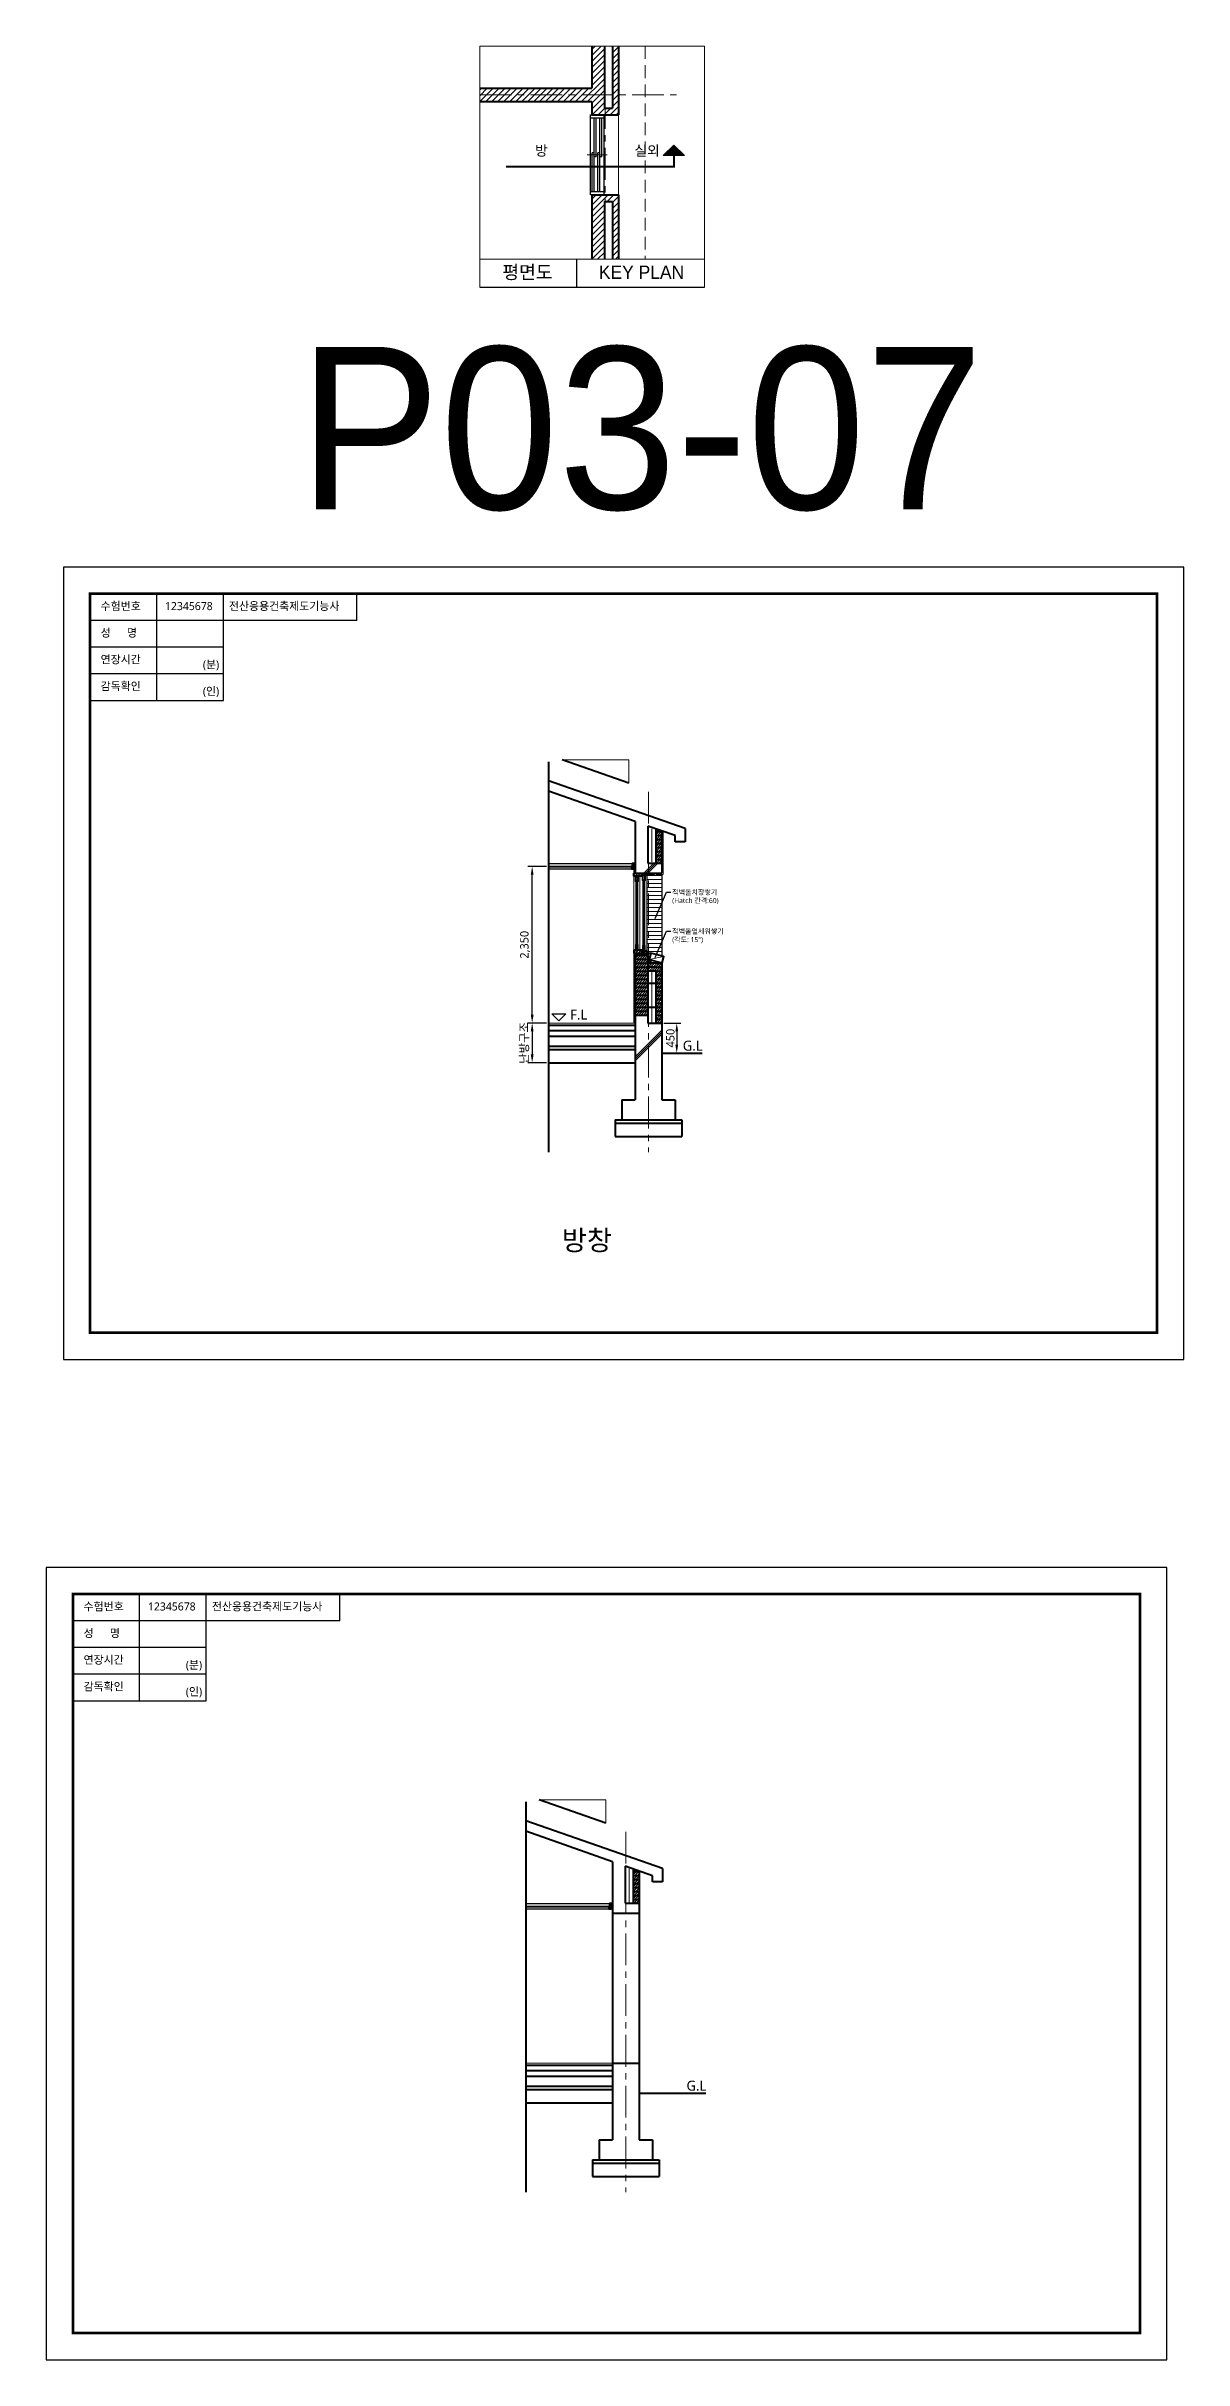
# Model space of a CAD drawing. Header units: millimetres. Extents: x 0 to 126056, y 2051 to 38499.
# Drawn here: x 65400 to 82456, y 2051 to 36740 of the extents above; entities that cross this region are included whole.
import ezdxf

# ---------------------------------------------------------------- set-up
doc = ezdxf.new("R2010")
doc.units = ezdxf.units.MM
doc.header["$LTSCALE"] = 15
doc.linetypes.add('CENTER', pattern=[50.8, 31.75, -6.35, 6.35, -6.35])
doc.linetypes.add('HIDDEN', pattern=[9.525, 6.35, -3.175])
for name, color, linetype, lineweight in [('단면선', 2, 'Continuous', 40), ('마감선', 3, 'Continuous', 20), ('입면선', 4, 'Continuous', 30), ('중심선', 1, 'CENTER', 20), ('치수및문자', 7, 'Continuous', 30), ('해칭선', 5, 'Continuous', 9)]:
    doc.layers.add(name, color=color, linetype=linetype, lineweight=lineweight)
doc.styles.add('dim1', font='malgun.ttf')
doc.styles.get("Standard").update_dxf_attribs({"font": ''})
doc.styles.get('Standard').set_extended_font_data('Gulim')
doc.linetypes.add('BATTING', pattern='A,0.00254,-2.54,[134,ltypeshp.shx,S=2.54,R=0,X=-2.54,Y=0],-5.08,[134,ltypeshp.shx,S=2.54,R=180,X=2.54,Y=0],-2.54', length=10.16254)
doc.dimstyles.new('dim1', dxfattribs={"dimscale": 40, "dimtxt": 2.5, "dimasz": 2.5, "dimexe": 1.25, "dimexo": 0.625, "dimtad": 1, "dimdec": 0, "dimlunit": 6, "dimtxsty": 'dim1', "dimcen": 2.5, "dimadec": 0, "dimazin": 0, "dimtfac": 1, "dimtdec": 0, "dimtmove": 0, "dimatfit": 3, "dimfxl": 1, "dimarcsym": 0})
pattern_1 = [(45, (-32362.004, -189714.798), (-17.9605122, 17.9605122), [])]
pattern_2 = [(0, (-32362.004, -189714.8), (0, 60), [])]

# ---------------------------------------------------------------- blocks, each defined once
blk = doc.blocks.new('*D249')
at = {"color": 0, "lineweight": -2, "transparency": 16777216}
for p, q in [((72899, 22093), (72623, 22093)), ((72686, 21968), (72686, 21623)), ((72899, 21498), (72623, 21498))]:
    blk.add_line(p, q, dxfattribs=at)
at = {"color": 0, "transparency": 16777216}
for points in [[(72665, 21968), (72707, 21968), (72686, 22093)], [(72665, 21623), (72707, 21623), (72686, 21498)]]:
    blk.add_solid(points, dxfattribs=at)
at = {"layer": 'Defpoints', "color": 0, "transparency": 16777216}
for p in [(72931, 22093), (72686, 21498), (72931, 21498)]:
    blk.add_point(p, dxfattribs=at)
at = {"color": 0, "transparency": 16777216, "insert": (72573, 21796), "char_height": 125, "attachment_point": 5, "rotation": 90, "style": 'dim1'}
blk.add_mtext('난방구조', dxfattribs=at)
blk = doc.blocks.new('*D262')
at = {"color": 0, "lineweight": -2, "transparency": 16777216}
for p, q in [((72899, 24443), (72623, 24443)), ((72686, 22218), (72686, 24318)), ((72899, 22093), (72623, 22093))]:
    blk.add_line(p, q, dxfattribs=at)
at = {"color": 0, "transparency": 16777216}
for points in [[(72665, 24318), (72707, 24318), (72686, 24443)], [(72665, 22218), (72707, 22218), (72686, 22093)]]:
    blk.add_solid(points, dxfattribs=at)
at = {"layer": 'Defpoints', "color": 0, "transparency": 16777216}
for p in [(72686, 24443), (72931, 24443), (72931, 22093)]:
    blk.add_point(p, dxfattribs=at)
at = {"color": 0, "transparency": 16777216, "insert": (72580, 23268), "char_height": 125, "attachment_point": 5, "rotation": 90, "style": 'dim1'}
blk.add_mtext('2,350', dxfattribs=at)
blk = doc.blocks.new('*D263')
at = {"color": 0, "lineweight": -2, "transparency": 16777216}
for p, q in [((74662, 22093), (74916, 22093)), ((74854, 21968), (74854, 21768)), ((74662, 21643), (74916, 21643))]:
    blk.add_line(p, q, dxfattribs=at)
at = {"color": 0, "transparency": 16777216}
for points in [[(74833, 21968), (74875, 21968), (74854, 22093)], [(74833, 21768), (74875, 21768), (74854, 21643)]]:
    blk.add_solid(points, dxfattribs=at)
at = {"layer": 'Defpoints', "color": 0, "transparency": 16777216}
for p in [(74631, 22093), (74631, 21643), (74854, 21643)]:
    blk.add_point(p, dxfattribs=at)
at = {"color": 0, "transparency": 16777216, "insert": (74758, 21868), "char_height": 125, "attachment_point": 5, "rotation": 90, "style": 'dim1'}
blk.add_mtext('450', dxfattribs=at)

msp = doc.modelspace()

# ---------------------------------------------------------------- hatches: boundary and pattern name
msp.add_hatch(color=0).paths.add_polyline_path([(74810.8, 35254.5), (74971.9, 35101.6), (74649.7, 35101.6)])
at = {"layer": '단면선'}
h = msp.add_hatch(dxfattribs=at)
h.set_pattern_fill('_USER', color=256, scale=60, pattern_type=0)
h.set_pattern_definition(pattern_2)
h.paths.add_polyline_path([(74630.7, 24973.2), (74540.7, 25004.7), (74540.7, 24493.2), (74630.7, 24493.2)])
h = msp.add_hatch(dxfattribs=at)
h.set_pattern_fill('_USER', color=256, scale=60, pattern_type=0)
h.set_pattern_definition([(0, (-32703.23, -205309.27), (0, 60), [])])
h.paths.add_polyline_path([(74289.5, 9378.7), (74199.5, 9410.2), (74199.5, 8898.7), (74289.5, 8898.7)])
at = {"layer": '해칭선'}
h = msp.add_hatch(dxfattribs=at)
h.set_pattern_fill('ANSI31', color=0, scale=20)
h.set_pattern_definition([(45, (76872.64, -159467.37), (-44.90128, 44.90128), [])])
h.paths.add_polyline_path([(73771.1, 36739.8), (73581.1, 36739.8), (73581.1, 36109.8), (71899.6, 36109.8), (71899.6, 36009.8), (73771.1, 36009.8)])
h.paths.add_polyline_path([(73771.1, 36009.8), (71899.6, 36009.8), (71899.6, 35909.8), (73581.1, 35909.8), (73581.1, 35709.8), (73761.1, 35709.8), (73781.1, 35709.8), (73781.1, 35809.8), (73771.1, 35809.8)])
h.paths.add_polyline_path([(73981.1, 36009.8), (73891.1, 36009.8), (73891.1, 35809.8), (73781.1, 35809.8), (73781.1, 35709.8), (73981.1, 35709.8)])
h.paths.add_polyline_path([(73981.1, 36739.8), (73891.1, 36739.8), (73891.1, 36009.8), (73981.1, 36009.8)])
h.paths.add_polyline_path([(73771.1, 34409.8), (73781.1, 34409.8), (73781.1, 34509.8), (73581.1, 34509.8), (73581.1, 33546.5), (73771.1, 33546.5)])
h.paths.add_polyline_path([(73981.1, 34509.8), (73781.1, 34509.8), (73781.1, 34409.8), (73891.1, 34409.8), (73891.1, 33546.5), (73981.1, 33546.5)])
h = msp.add_hatch(dxfattribs=at)
h.set_pattern_fill('ANSI31', color=256, scale=8)
h.set_pattern_definition(pattern_1)
h.paths.add_polyline_path([(74630.7, 24973.2), (74540.7, 25004.7), (74540.7, 24493.2), (74630.7, 24493.2)])
h = msp.add_hatch(dxfattribs=at)
h.set_pattern_fill('ANSI31', color=256, scale=8)
h.set_pattern_definition([(45, (-8620.756, -160602.894), (-17.9605122, 17.9605122), [])])
h.paths.add_polyline_path([(74330.7, 24298.2), (74210.7, 24298.2), (74210.7, 24343.2), (74330.7, 24343.2)])
h = msp.add_hatch(dxfattribs=at)
h.set_pattern_fill('ANSI31', color=256, scale=8, angle=90)
h.set_pattern_definition([(135, (-8620.756, -160602.894), (-17.9605122, -17.9605122), [])])
h.paths.add_polyline_path([(74272.4, 24218.2), (74242.4, 24218.2), (74242.4, 24298.2), (74272.4, 24298.2)])
h = msp.add_hatch(dxfattribs=at)
h.set_pattern_fill('_USER', color=256, scale=60, pattern_type=0)
h.set_pattern_definition(pattern_2)
h.paths.add_polyline_path([(74430.7, 24323.2), (74410.7, 24323.2), (74410.7, 24313.2), (74410.7, 23173.2), (74410.7, 23143.2), (74430.7, 23143.2)])
h.paths.add_polyline_path([(74630.7, 24323.2), (74545.3, 24323.2), (74545.3, 24343.2), (74518.4, 24343.2), (74518.4, 24323.2), (74430.7, 24323.2), (74430.7, 23143.2), (74466.6, 23143.2), (74630.7, 23099.2)])
h = msp.add_hatch(dxfattribs=at)
h.set_pattern_fill('ANSI31', color=256, scale=8, angle=90)
h.set_pattern_definition([(135, (-8620.756, -161407.194), (-17.9605122, -17.9605122), [])])
h.paths.add_polyline_path([(74272.4, 23268.2), (74242.4, 23268.2), (74242.4, 23188.2), (74272.4, 23188.2)])
h = msp.add_hatch(dxfattribs=at)
h.set_pattern_fill('ANSI31', color=256, scale=8)
h.set_pattern_definition([(45, (-8620.756, -161407.194), (-17.9605122, 17.9605122), [])])
h.paths.add_polyline_path([(74330.7, 23188.2), (74210.7, 23188.2), (74210.7, 23143.2), (74330.7, 23143.2)])
h = msp.add_hatch(dxfattribs=at)
h.set_pattern_fill('ANSI31', color=256, scale=8)
h.set_pattern_definition(pattern_1)
h.paths.add_polyline_path([(74420.7, 23143.2), (74230.7, 23143.2), (74230.7, 22213.2), (74420.7, 22213.2)])
h = msp.add_hatch(dxfattribs=at)
h.set_pattern_fill('ANSI31', color=256, scale=8)
h.set_pattern_definition(pattern_1)
h.paths.add_polyline_path([(74430.7, 22993.2), (74420.7, 22993.2), (74420.7, 22933.2), (74430.7, 22933.2)])
h = msp.add_hatch(dxfattribs=at)
h.set_pattern_fill('ANSI31', color=256, scale=8)
h.set_pattern_definition(pattern_1)
h.paths.add_polyline_path([(74430.7, 22933.2), (74420.7, 22933.2), (74420.7, 22873.2), (74430.7, 22873.2)])
h = msp.add_hatch(dxfattribs=at)
h.set_pattern_fill('ANSI31', color=256, scale=8)
h.set_pattern_definition(pattern_1)
h.paths.add_polyline_path([(74630.7, 22993.2), (74430.7, 22993.2), (74430.7, 22873.2), (74630.7, 22873.2)])
h = msp.add_hatch(dxfattribs=at)
h.set_pattern_fill('ANSI31', color=256, scale=8)
h.set_pattern_definition(pattern_1)
h.paths.add_polyline_path([(74630.7, 22873.2), (74540.7, 22873.2), (74540.7, 22093.2), (74630.7, 22093.2)])
h = msp.add_hatch(dxfattribs=at)
h.set_pattern_fill('ANSI31', color=256, scale=8)
h.set_pattern_definition([(45, (-32703.228, -205309.27), (-17.9605122, 17.9605122), [])])
h.paths.add_polyline_path([(74289.5, 9378.7), (74199.5, 9410.2), (74199.5, 8898.7), (74289.5, 8898.7)])

# ---------------------------------------------------------------- linework, layer by layer
at = {"color": 0}
for p, q in [((74810.8, 35254.5), (74649.7, 35101.6)), ((74971.9, 35101.6), (74649.7, 35101.6)), ((73352.8, 33546.5), (73352.8, 33125.7)), ((71899.6, 33125.7), (75268.2, 33125.7))]:
    msp.add_line(p, q, dxfattribs=at)
for p, q in [((70055.9, 28530.7), (66055.9, 28530.7)), ((66055.9, 28530.7), (66055.9, 26930.7)), ((72979.4, 22231.2), (73190.7, 22231.2)), ((73085, 22129), (72979.4, 22231.2)), ((73085, 22129), (73190.7, 22231.2)), ((69800, 13530.7), (65800, 13530.7)), ((65800, 13530.7), (65800, 11930.7))]:
    msp.add_line(p, q)
at = {"color": 0, "const_width": 30}
msp.add_lwpolyline([(72291.7, 34933.6), (74810.8, 34933.6), (74810.8, 35101.6)], dxfattribs=at)
at = {"color": 0}
for points in [[(74810.8, 35254.5), (74971.9, 35101.6), (74649.7, 35101.6), (74810.8, 35254.5)], [(74810.8, 35254.5), (74971.9, 35101.6)]]:
    msp.add_lwpolyline(points, dxfattribs=at)
at = {"layer": '단면선', "color": 0}
for p, q in [((73581.1, 36739.8), (73581.1, 36109.8)), ((73771.1, 36739.8), (73771.1, 35809.8)), ((73891.1, 36739.8), (73891.1, 35809.8)), ((73981.1, 36739.8), (73981.1, 35709.8)), ((71899.6, 36109.8), (73581.1, 36109.8)), ((71899.6, 35909.8), (73581.1, 35909.8)), ((73581.1, 35909.8), (73581.1, 35709.8)), ((73771.1, 35809.8), (73891.1, 35809.8)), ((73581.1, 35709.8), (73981.1, 35709.8)), ((73581.1, 34509.8), (73981.1, 34509.8)), ((73581.1, 34509.8), (73581.1, 33546.5)), ((73771.1, 34409.8), (73891.1, 34409.8)), ((73771.1, 34409.8), (73771.1, 33546.5)), ((73891.1, 34409.8), (73891.1, 33546.5)), ((73981.1, 34509.8), (73981.1, 33546.5))]:
    msp.add_line(p, q, dxfattribs=at)
at = {"layer": '단면선'}
for p, q in [((74134, 25689.1), (73134, 26039.1)), ((72930.7, 26011.2), (72930.7, 20158.1)), ((74980.7, 25009.6), (72930.7, 25727.1)), ((74230.7, 25113.2), (72930.7, 25568.2)), ((74230.7, 25113.2), (74230.7, 24343.2)), ((74420.7, 25046.7), (74420.7, 24493.2)), ((74830.7, 24903.2), (74420.7, 25046.7)), ((74540.7, 25004.7), (74540.7, 24493.2)), ((74980.7, 25009.6), (74980.7, 24809.6)), ((74630.7, 24973.2), (74630.7, 24343.2)), ((74830.7, 24809.6), (74830.7, 24903.2)), ((74980.7, 24809.6), (74830.7, 24809.6)), ((72930.7, 24443.2), (74230.7, 24443.2)), ((74230.7, 24343.2), (74630.7, 24343.2)), ((74420.7, 24493.2), (74630.7, 24493.2)), ((74257.4, 24218.2), (74257.4, 23268.2)), ((74359.7, 24233.2), (74359.7, 23253.2)), ((74230.7, 23143.2), (74466.6, 23143.2)), ((74230.7, 23143.2), (74230.7, 20943.2)), ((74230.7, 23113.2), (74420.7, 23113.2)), ((74230.7, 23053.2), (74420.7, 23053.2)), ((74230.7, 22993.2), (74420.7, 22993.2)), ((74230.7, 22933.2), (74420.7, 22933.2)), ((74420.7, 23143.2), (74420.7, 22093.2)), ((74540.7, 22993.2), (74420.7, 22993.2)), ((74540.7, 22933.2), (74420.7, 22933.2)), ((74540.7, 22993.2), (74630.7, 22993.2)), ((74540.7, 22933.2), (74630.7, 22933.2)), ((74630.7, 22995.7), (74630.7, 20943.2)), ((74230.7, 22873.2), (74420.7, 22873.2)), ((74230.7, 22813.2), (74420.7, 22813.2)), ((74230.7, 22753.2), (74420.7, 22753.2)), ((74230.7, 22693.2), (74420.7, 22693.2)), ((74230.7, 22633.2), (74420.7, 22633.2)), ((74230.7, 22573.2), (74420.7, 22573.2)), ((74540.7, 22873.2), (74420.7, 22873.2)), ((74420.7, 22693.6), (74540.7, 22693.6)), ((74540.7, 22873.2), (74630.7, 22873.2)), ((74540.7, 22873.2), (74540.7, 22093.2)), ((74540.7, 22813.2), (74630.7, 22813.2)), ((74540.7, 22753.2), (74630.7, 22753.2)), ((74540.7, 22693.2), (74630.7, 22693.2)), ((74540.7, 22633.2), (74630.7, 22633.2)), ((74540.7, 22573.2), (74630.7, 22573.2)), ((74230.7, 22513.2), (74420.7, 22513.2)), ((74230.7, 22453.2), (74420.7, 22453.2)), ((74230.7, 22393.2), (74420.7, 22393.2)), ((74230.7, 22333.2), (74420.7, 22333.2)), ((74230.7, 22273.2), (74420.7, 22273.2)), ((74230.7, 22213.2), (74420.7, 22213.2)), ((74420.7, 22333.2), (74540.7, 22333.2)), ((74540.7, 22513.2), (74630.7, 22513.2)), ((74540.7, 22453.2), (74630.7, 22453.2)), ((74540.7, 22393.2), (74630.7, 22393.2)), ((74540.7, 22333.2), (74630.7, 22333.2)), ((74540.7, 22273.2), (74630.7, 22273.2)), ((74540.7, 22213.2), (74630.7, 22213.2)), ((72930.7, 22063.2), (74230.7, 22063.2)), ((72930.7, 21983.2), (74230.7, 21983.2)), ((72930.7, 21898.2), (74230.7, 21898.2)), ((74420.7, 22093.2), (74630.7, 22093.2)), ((74540.7, 22153.2), (74630.7, 22153.2)), ((72930.7, 21748.2), (74230.7, 21748.2)), ((72930.7, 21698.2), (74230.7, 21698.2)), ((74630.7, 21643.2), (75236.8, 21643.2)), ((72930.7, 21498.2), (74230.7, 21498.2)), ((74030.7, 20943.2), (74230.7, 20943.2)), ((74030.7, 20943.2), (74030.7, 20643.2)), ((74630.7, 20943.2), (74830.7, 20943.2)), ((74830.7, 20943.2), (74830.7, 20643.2)), ((73930.7, 20643.2), (74930.7, 20643.2)), ((73930.7, 20643.2), (73930.7, 20393.2)), ((73930.7, 20593.2), (74930.7, 20593.2)), ((74930.7, 20643.2), (74930.7, 20393.2)), ((73930.7, 20393.2), (74930.7, 20393.2)), ((72589.5, 10416.7), (72589.5, 4563.6)), ((73792.8, 10094.6), (72792.8, 10444.6)), ((74639.5, 9415.1), (72589.5, 10132.6)), ((73889.5, 9518.7), (72589.5, 9973.7)), ((73889.5, 9518.7), (73889.5, 5348.7)), ((74079.5, 9452.2), (74079.5, 8898.7)), ((74489.5, 9308.7), (74079.5, 9452.2)), ((74199.5, 9410.2), (74199.5, 8898.7)), ((74289.5, 9378.7), (74289.5, 5348.7)), ((74639.5, 9415.1), (74639.5, 9215.1)), ((74489.5, 9215.1), (74489.5, 9308.7)), ((74639.5, 9215.1), (74489.5, 9215.1)), ((72589.5, 8848.7), (73889.5, 8848.7)), ((73889.5, 8748.7), (74289.5, 8748.7)), ((74079.5, 8898.7), (74289.5, 8898.7)), ((72589.5, 6468.7), (73889.5, 6468.7)), ((72589.5, 6388.7), (73889.5, 6388.7)), ((72589.5, 6303.7), (73889.5, 6303.7)), ((73889.5, 6498.7), (74289.5, 6498.7)), ((72589.5, 6153.7), (73889.5, 6153.7)), ((72589.5, 6103.7), (73889.5, 6103.7)), ((72589.5, 5903.7), (73889.5, 5903.7)), ((74289.5, 6048.7), (75292.4, 6048.7)), ((73689.5, 5348.7), (73889.5, 5348.7)), ((73689.5, 5348.7), (73689.5, 5048.7)), ((74289.5, 5348.7), (74489.5, 5348.7)), ((74489.5, 5348.7), (74489.5, 5048.7)), ((73589.5, 5048.7), (74589.5, 5048.7)), ((73589.5, 5048.7), (73589.5, 4798.7)), ((73589.5, 4998.7), (74589.5, 4998.7)), ((74589.5, 5048.7), (74589.5, 4798.7)), ((73589.5, 4798.7), (74589.5, 4798.7))]:
    msp.add_line(p, q, dxfattribs=at)
for points in [[(74174.7, 24407.2), (74210.7, 24407.2), (74210.7, 24443.2), (74174.7, 24443.2)], [(74185.7, 24443.2), (74230.7, 24443.2), (74230.7, 24488.2), (74185.7, 24488.2)], [(74210.7, 24343.2), (74330.7, 24343.2), (74330.7, 24298.2), (74210.7, 24298.2)], [(74242.4, 24298.2), (74272.4, 24298.2), (74272.4, 24218.2), (74242.4, 24218.2)], [(74330.7, 24343.2), (74410.7, 24343.2), (74410.7, 24313.2), (74330.7, 24313.2)], [(74344.7, 24313.2), (74374.7, 24313.2), (74374.7, 24233.2), (74344.7, 24233.2)], [(74242.4, 23188.2), (74272.4, 23188.2), (74272.4, 23268.2), (74242.4, 23268.2)], [(74344.7, 23173.2), (74374.7, 23173.2), (74374.7, 23253.2), (74344.7, 23253.2)], [(74210.7, 23143.2), (74330.7, 23143.2), (74330.7, 23188.2), (74210.7, 23188.2)], [(74330.7, 23143.2), (74410.7, 23143.2), (74410.7, 23173.2), (74330.7, 23173.2)], [(74420.7, 22993.2), (74465.7, 22993.2), (74465.7, 23038.2), (74420.7, 23038.2)], [(74440.7, 23046.6), (74633.9, 22994.8), (74659.8, 23091.4), (74466.6, 23143.2)], [(73833.5, 8812.7), (73869.5, 8812.7), (73869.5, 8848.7), (73833.5, 8848.7)], [(73844.5, 8848.7), (73889.5, 8848.7), (73889.5, 8893.7), (73844.5, 8893.7)]]:
    msp.add_lwpolyline(points, close=True, dxfattribs=at)
at = {"layer": '마감선', "color": 0, "linetype": 'HIDDEN', "ltscale": 2}
msp.add_line((74381.1, 36739.8), (74381.1, 33546.5), dxfattribs=at)
at = {"layer": '마감선', "color": 0}
msp.add_line((73981.1, 35709.8), (73981.1, 34509.8), dxfattribs=at)
at = {"layer": '마감선'}
for p, q in [((74134, 26039.1), (73134, 26039.1)), ((74134, 25689.1), (74134, 26039.1)), ((74650.7, 24966.2), (74650.7, 24323.2)), ((74210.7, 24343.2), (74210.7, 24443.2)), ((74210.7, 24298.2), (74210.7, 23188.2)), ((74302.4, 24298.2), (74302.4, 23188.2)), ((74404.7, 24313.2), (74404.7, 23173.2)), ((74410.7, 24323.2), (74518.4, 24323.2)), ((74410.7, 24313.2), (74410.7, 23173.2)), ((74518.4, 24343.2), (74518.4, 24323.2)), ((74545.3, 24343.2), (74545.3, 24323.2)), ((74545.3, 24323.2), (74650.7, 24323.2)), ((74242.4, 24218.2), (74242.4, 23268.2)), ((74272.4, 24218.2), (74272.4, 23268.2)), ((74344.7, 24233.2), (74344.7, 23253.2)), ((74374.7, 24233.2), (74374.7, 23253.2)), ((74210.7, 23143.2), (74210.7, 22093.2)), ((72930.7, 22093.2), (74230.7, 22093.2)), ((73792.8, 10444.6), (72792.8, 10444.6)), ((73792.8, 10094.6), (73792.8, 10444.6)), ((72589.5, 6498.7), (73889.5, 6498.7))]:
    msp.add_line(p, q, dxfattribs=at)
at = {"layer": '입면선', "color": 0}
for p, q in [((73561.1, 34509.8), (73561.1, 35709.8)), ((73561.1, 35709.8), (73761.1, 35709.8)), ((73561.1, 35664.8), (73761.1, 35664.8)), ((73614.9, 34554.8), (73614.9, 35664.8)), ((73644.9, 35079.8), (73644.9, 35664.8)), ((73699.7, 34554.8), (73699.7, 35664.8)), ((73729.7, 35079.8), (73729.7, 35664.8)), ((73761.1, 35709.8), (73761.1, 34509.8)), ((73614.9, 35139.8), (73584.9, 35139.8)), ((73584.9, 34554.8), (73584.9, 35139.8)), ((73644.9, 35079.8), (73614.9, 35079.8)), ((73699.7, 35139.8), (73669.7, 35139.8)), ((73669.7, 34554.8), (73669.7, 35139.8)), ((73729.7, 35079.8), (73699.7, 35079.8)), ((73761.1, 34554.8), (73561.1, 34554.8)), ((73761.1, 34509.8), (73561.1, 34509.8)), ((73614.9, 34554.8), (73584.9, 34554.8)), ((73699.7, 34554.8), (73669.7, 34554.8))]:
    msp.add_line(p, q, dxfattribs=at)
at = {"layer": '입면선'}
for p, q in [((72930.7, 24488.2), (74230.7, 24488.2)), ((72930.7, 24407.2), (74210.7, 24407.2)), ((74630.7, 24323.2), (74630.7, 23099.2)), ((72589.5, 8893.7), (73889.5, 8893.7)), ((72589.5, 8812.7), (73869.5, 8812.7))]:
    msp.add_line(p, q, dxfattribs=at)
at = {"layer": '중심선', "color": 0}
for p, q in [((73781.1, 36739.8), (73781.1, 33546.5)), ((71899.6, 36009.8), (74848.5, 36009.8)), ((73811.1, 35109.8), (73511.1, 35109.8))]:
    msp.add_line(p, q, dxfattribs=at)
at = {"layer": '중심선'}
for p, q in [((74430.7, 25562.4), (74430.7, 20158.1)), ((74089.5, 9967.9), (74089.5, 4563.6))]:
    msp.add_line(p, q, dxfattribs=at)
at = {"layer": '치수및문자'}
for p, q in [((67055.9, 26930.7), (67055.9, 28530.7)), ((68055.9, 26930.7), (68055.9, 28530.7)), ((70055.9, 28130.7), (70055.9, 28530.7)), ((70055.9, 28130.7), (66055.9, 28130.7)), ((68055.9, 27730.7), (66055.9, 27730.7)), ((68055.9, 27330.7), (66055.9, 27330.7)), ((66055.9, 26930.7), (68055.9, 26930.7)), ((66800, 11930.7), (66800, 13530.7)), ((67800, 11930.7), (67800, 13530.7)), ((69800, 13130.7), (69800, 13530.7)), ((69800, 13130.7), (65800, 13130.7)), ((67800, 12730.7), (65800, 12730.7)), ((67800, 12330.7), (65800, 12330.7)), ((65800, 11930.7), (67800, 11930.7))]:
    msp.add_line(p, q, dxfattribs=at)
for points in [[(65655.9, 17050.7), (82455.9, 17050.7), (82455.9, 28930.7), (65655.9, 28930.7)], [(65400, 2050.7), (82200, 2050.7), (82200, 13930.7), (65400, 13930.7)]]:
    msp.add_lwpolyline(points, close=True, dxfattribs=at)
at = {"layer": '치수및문자', "const_width": 40}
for points in [[(66055.9, 17450.7), (82055.9, 17450.7), (82055.9, 28530.7), (66055.9, 28530.7)], [(65800, 2450.7), (81800, 2450.7), (81800, 13530.7), (65800, 13530.7)]]:
    msp.add_lwpolyline(points, close=True, dxfattribs=at)
at = {"layer": '해칭선', "color": 0}
for p, q in [((71899.6, 36739.8), (75268.2, 36739.8)), ((71899.6, 33125.7), (71899.6, 36739.8)), ((75268.2, 36739.8), (75268.2, 33125.7)), ((75268.2, 33546.5), (71899.6, 33546.5))]:
    msp.add_line(p, q, dxfattribs=at)
at = {"layer": '해칭선', "linetype": 'BATTING', "ltscale": 0.37}
for p, q in [((74480.7, 25004.7), (74480.7, 24508.5)), ((74480.7, 22093.2), (74480.7, 22873.2)), ((74139.5, 9410.2), (74139.5, 8914))]:
    msp.add_line(p, q, dxfattribs=at)
at = {"layer": '해칭선'}
for p, q in [((74174.7, 24407.2), (74210.7, 24443.2)), ((74174.7, 24425.2), (74192.7, 24443.2)), ((74185.7, 24443.2), (74230.7, 24488.2)), ((74192.7, 24407.2), (74210.7, 24425.2)), ((74512.1, 24493.2), (74362.1, 24343.2)), ((74540.4, 24493.2), (74390.4, 24343.2)), ((74568.7, 24493.2), (74418.7, 24343.2)), ((74420.7, 22993.2), (74465.7, 23038.2)), ((74440.7, 23046.6), (74659.8, 23091.4)), ((74540.7, 22873.2), (74630.7, 22873.2)), ((74630.7, 21985.7), (74230.7, 21585.7)), ((74630.7, 21957.4), (74230.7, 21557.4)), ((74630.7, 21929.2), (74230.7, 21529.2)), ((73833.5, 8812.7), (73869.5, 8848.7)), ((73833.5, 8830.7), (73851.5, 8848.7)), ((73844.5, 8848.7), (73889.5, 8893.7)), ((73851.5, 8812.7), (73869.5, 8830.7))]:
    msp.add_line(p, q, dxfattribs=at)

# ---------------------------------------------------------------- texts
msp.add_text('P03-07', height=2434.91).set_placement((69182, 29797.4))
at = {"style": 'dim1'}
for s, height, p in [('수험번호', 120, (66214.9, 28285.6)), ('12345678', 120, (67180.5, 28285.6)), ('전산응용건축제도기능사', 120, (68139.2, 28285.6)), ('성      명', 120, (66214.9, 27885.6)), ('연장시간', 120, (66214.9, 27485.6)), ('(분)', 120, (67748.6, 27409.9)), ('감독확인', 120, (66214.9, 27085.6)), ('(인)', 120, (67748.6, 27009.9)), ('F.L', 150, (73256, 22146.2)), ('G.L', 150, (74944.2, 21679.7)), ('방창', 300, (73130.9, 18685.9)), ('수험번호', 120, (65959.1, 13285.6)), ('12345678', 120, (66924.7, 13285.6)), ('전산응용건축제도기능사', 120, (67883.4, 13285.6)), ('성      명', 120, (65959.1, 12885.6)), ('연장시간', 120, (65959.1, 12485.6)), ('(분)', 120, (67492.7, 12409.9)), ('감독확인', 120, (65959.1, 12085.6)), ('(인)', 120, (67492.7, 12009.9)), ('G.L', 150, (74999.8, 6085.2))]:
    msp.add_text(s, height=height, dxfattribs=at).set_placement(p)
at = {"char_height": 75, "attachment_point": 1, "style": 'dim1'}
for s, insert in [('적벽돌치장쌓기\\P(Hatch 간격:60)', (74785.8, 24092.8)), ('적벽돌옆세워쌓기\\P(각도: 15%%D)', (74785.8, 23507.2))]:
    msp.add_mtext(s, dxfattribs=dict(at, insert=insert))
at = {"layer": '치수및문자', "color": 0}
for s, height, p in [('방', 150, (72729.9, 35099.8)), ('실외', 150, (74221, 35099.8)), ('평면도', 200, (72238.8, 33252.4)), ('KEY PLAN', 200, (73685.7, 33252.4))]:
    msp.add_text(s, height=height, dxfattribs=at).set_placement(p)

# ---------------------------------------------------------------- dimensions: what is measured, and where the dimension line sits
for base, p1, p2, picture, middle in [((72686, 24443.2), (72930.7, 22093.2), (72930.7, 24443.2), '*D262', (72579.7, 23268.2)), ((74853.7, 21643.2), (74630.7, 22093.2), (74630.7, 21643.2), '*D263', (74757.9, 21868.2))]:
    dim = msp.add_linear_dim(base=base, p1=p1, p2=p2, angle=90, dimstyle='dim1', override={"dimscale": 50, "dimtoh": 1})
    dim.commit()
    dim.dimension.update_dxf_attribs({"geometry": picture, "text_midpoint": middle})
dim = msp.add_linear_dim(base=(72686, 21498.2), p1=(72930.7, 22093.2), p2=(72930.7, 21498.2), angle=90, text='난방구조', dimstyle='dim1', override={"dimscale": 50, "dimtoh": 1})
dim.commit()
dim.dimension.update_dxf_attribs({"geometry": '*D249', "text_midpoint": (72686, 21795.7), "dimtype": 160})

# ---------------------------------------------------------------- leaders
at = {"annotation_type": 0, "has_hookline": 1, "hookline_direction": 0}
for points, text_width in [([(74529.7, 23660.9), (74700, 24055.3), (74767.1, 24055.3)], 708), ([(74529.7, 23075.3), (74700, 23469.7), (74767.1, 23469.7)], 809.7)]:
    msp.add_leader(points, dimstyle='dim1', override={"dimscale": 30, "dimgap": 0.625, "dimtad": 0, "dimtoh": 1}, dxfattribs=dict(at, text_width=text_width))

doc.saveas('drawing.dxf')
